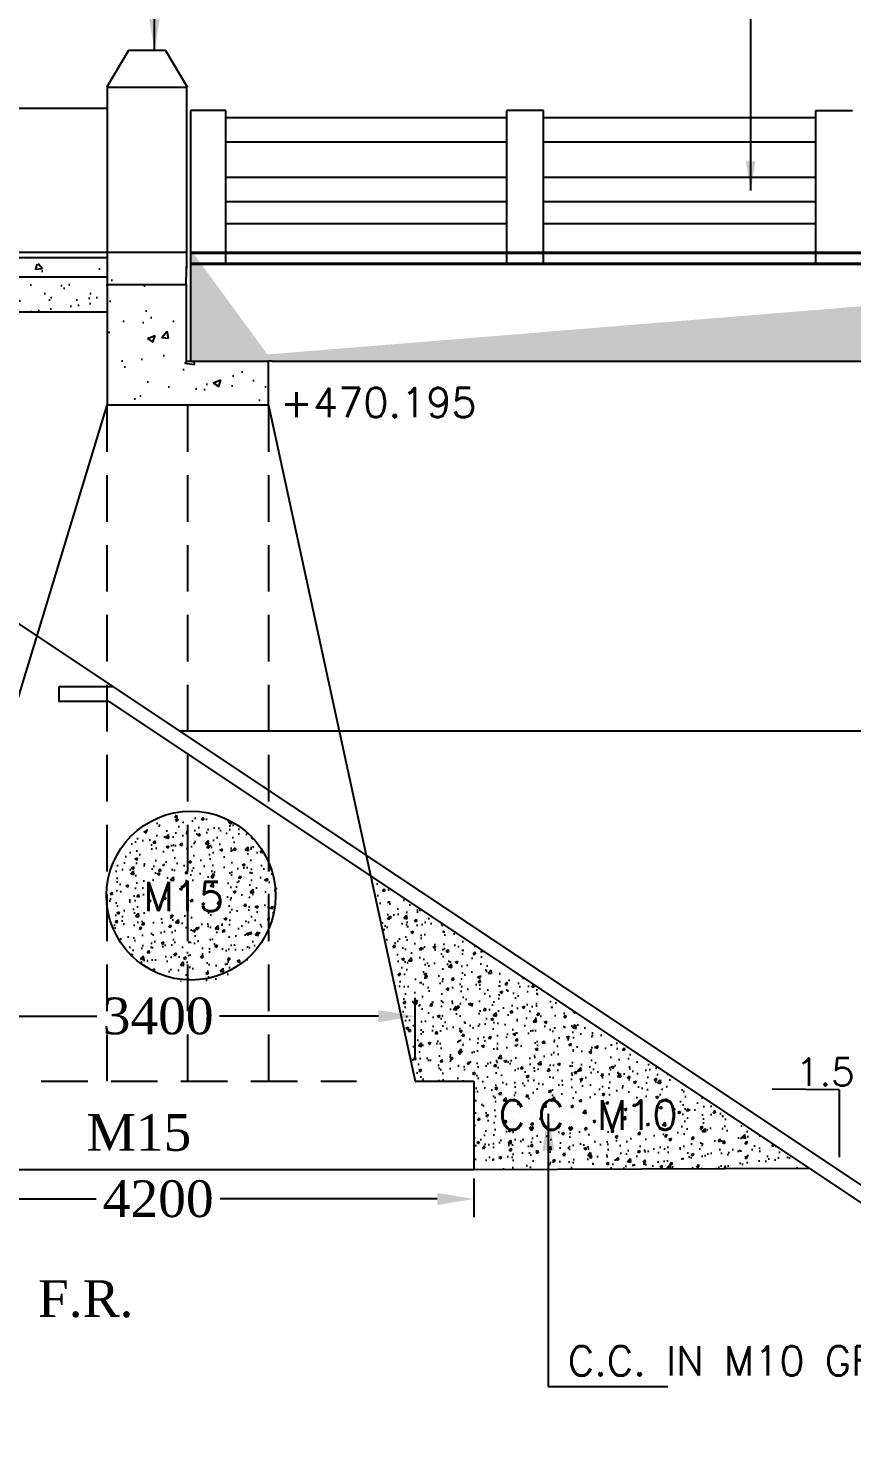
# Model space of a CAD drawing. Header units: millimetres. Extents: x 173 to 1182, y 876 to 1915.
# Drawn here: x 310.2 to 366.3, y 1288.9 to 1384.8 of the extents above; entities that cross this region are included whole.
import ezdxf

# ---------------------------------------------------------------- set-up
doc = ezdxf.new("R2010")
doc.units = ezdxf.units.MM
doc.linetypes.add('HIDDEN', pattern=[9.525, 6.35, -3.175])
doc.styles.add('ROMANS', font='romans')
doc.styles.get("Standard").update_dxf_attribs({"font": 'times.ttf'})
doc.styles.add('TIMES NEW ROMAN', font='times.ttf')
doc.dimstyles.new('ISO-25', dxfattribs={"dimtxt": 2.5, "dimasz": 2.5, "dimexe": 1.25, "dimexo": 0.625, "dimtad": 0, "dimtih": 1, "dimtoh": 1, "dimlfac": 100, "dimtxsty": 'TIMES NEW ROMAN', "dimcen": 2.5, "dimadec": 0, "dimazin": 0, "dimtfac": 1, "dimtmove": 0, "dimatfit": 3, "dimfxl": 1, "dimarcsym": 0})
doc.dimstyles.get("Standard").update_dxf_attribs({"dimtxt": 2, "dimasz": 2.5, "dimexe": 0.18, "dimexo": 0.18, "dimgap": 1.5, "dimtad": 0, "dimtih": 1, "dimtoh": 1, "dimdec": 0, "dimlfac": 100, "dimzin": 0, "dimdsep": 46, "dimtxsty": 'ROMANS', "dimcen": 0.09, "dimadec": 0, "dimazin": 0, "dimtfac": 1, "dimtdec": 0, "dimtofl": 0, "dimtmove": 1, "dimatfit": 1, "dimfxl": 1, "dimtolj": 1, "dimtzin": 0, "dimarcsym": 0})
pattern_1 = [(50, (141.2165, 607.797), (5.379451, -0.47064), [0.5625, -6.1875]), (355, (141.2165, 607.797), (-1.040635, 5.64144), [0.45, -4.95]), (100.4514, (141.665, 607.758), (4.33882, 5.170797), [0.47805, -5.258566]), (46.1842, (141.2165, 609.297), (8.00431, -1.241393), [0.84375, -9.28125]), (96.6356, (141.8835, 609.194), (7.00997, 7.305884), [0.71708, -7.88785]), (351.1842, (141.2165, 609.297), (7.009965, 7.30589), [0.675, -7.425]), (21, (141.9665, 608.922), (4.476803, -3.019642), [0.5625, -6.1875]), (326, (141.9665, 608.922), (1.824865, 5.438625), [0.45, -4.95]), (71.4514, (142.3396, 608.6705), (6.30167, 2.41898), [0.47805, -5.258566]), (37.5, (141.2165, 607.797), (0.091199, 2.496704), [0, -4.89, 0, -5.025, 0, -4.96875]), (7.5, (141.2165, 607.797), (1.9730215, 2.958088), [0, -2.865, 0, -4.7775, 0, -1.89375]), (327.5, (139.544, 607.797), (4.0036683, -0.1691615), [0, -1.875, 0, -5.85, 0, -7.7625]), (317.5, (138.794, 607.797), (4.373896, 0.750787), [0, -2.4375, 0, -3.885, 0, -5.5125])]

# ---------------------------------------------------------------- blocks, each defined once
blk = doc.blocks.new('*D82')
at = {"color": 0, "lineweight": -2, "transparency": 16777216}
for p, q in [((301.584, 1314.113), (301.584, 1318.755)), ((336.584, 1314.555), (336.584, 1318.755)), ((304.084, 1317.505), (314.908, 1317.505)), ((334.084, 1317.505), (323.26, 1317.505))]:
    blk.add_line(p, q, dxfattribs=at)
at = {"color": 0, "transparency": 16777216}
for points in [[(304.084, 1317.922), (304.084, 1317.089), (301.584, 1317.505)], [(334.084, 1317.922), (334.084, 1317.089), (336.584, 1317.505)]]:
    blk.add_solid(points, dxfattribs=at)
at = {"layer": 'Defpoints', "color": 0, "transparency": 16777216}
for p in [(336.584, 1317.505), (336.584, 1313.93), (301.584, 1313.488)]:
    blk.add_point(p, dxfattribs=at)
at = {"color": 0, "transparency": 16777216, "insert": (319.084, 1317.505), "char_height": 2.5, "attachment_point": 5, "style": 'TIMES NEW ROMAN'}
blk.add_mtext('3400', dxfattribs=at)
blk = doc.blocks.new('*D83')
at = {"color": 0, "lineweight": -2, "transparency": 16777216}
for p, q in [((297.584, 1306.445), (297.584, 1303.803)), ((340.584, 1306.445), (340.584, 1303.803)), ((300.084, 1305.053), (314.863, 1305.053)), ((338.084, 1305.053), (323.306, 1305.053))]:
    blk.add_line(p, q, dxfattribs=at)
at = {"color": 0, "transparency": 16777216}
for points in [[(300.084, 1305.469), (300.084, 1304.636), (297.584, 1305.053)], [(338.084, 1305.469), (338.084, 1304.636), (340.584, 1305.053)]]:
    blk.add_solid(points, dxfattribs=at)
at = {"layer": 'Defpoints', "color": 0, "transparency": 16777216}
for p in [(297.584, 1307.07), (340.584, 1307.07), (340.584, 1305.053)]:
    blk.add_point(p, dxfattribs=at)
at = {"color": 0, "transparency": 16777216, "insert": (319.084, 1305.053), "char_height": 2.5, "attachment_point": 5, "style": 'TIMES NEW ROMAN'}
blk.add_mtext('4200', dxfattribs=at)

msp = doc.modelspace()

# ---------------------------------------------------------------- hatches: boundary and pattern name
h = msp.add_hatch()
h.set_pattern_fill('AR-CONC', color=256, scale=0.75, style=0)
h.set_pattern_definition(pattern_1)
edge = h.paths.add_edge_path()
edge.add_line((457.42528, 1362.12811), (588.50094, 1362.12811))
edge.add_line((588.74319, 1362.12811), (594.04319, 1362.12811))
edge.add_line((594.04319, 1369.62896), (594.04319, 1362.12811))
edge.add_line((594.04319, 1369.46228), (503.08533, 1369.46228))
edge.add_line((503.08558, 1369.48913), (457.42528, 1369.48913))
edge.add_line((326.85071, 1362.12811), (457.50295, 1362.12811))
edge.add_line((457.50295, 1369.50169), (411.96687, 1369.50169))
edge.add_line((321.28433, 1369.50172), (411.81317, 1369.50172))
edge.add_line((320.99943, 1362.12811), (326.58433, 1362.12811))
edge.add_line((326.85071, 1362.12811), (326.58433, 1362.12811))
edge.add_line((321.28433, 1369.7347), (321.28433, 1362.12811))
h = msp.add_hatch()
h.set_pattern_fill('AR-CONC', color=256, scale=0.75, style=0)
h.set_pattern_definition([(130, (762.779, 947.223), (-5.37945, -0.47064), [0.5625, -6.1875]), (185, (762.779, 947.223), (1.040635, 5.64144), [0.45, -4.95]), (79.5486, (762.3307, 947.1837), (-4.33882, 5.170797), [0.47805, -5.258566]), (133.8158, (762.779, 948.723), (-8.00431, -1.24139), [0.84375, -9.28125]), (83.3644, (762.112, 948.6195), (-7.00997, 7.30588), [0.71708, -7.88785]), (188.8158, (762.779, 948.723), (-7.00996, 7.30589), [0.675, -7.425]), (159, (762.029, 948.348), (-4.476803, -3.019642), [0.5625, -6.1875]), (214, (762.029, 948.348), (-1.824865, 5.438625), [0.45, -4.95]), (108.5486, (761.656, 948.0963), (-6.30167, 2.41898), [0.47805, -5.258566]), (142.5, (762.779, 947.223), (-0.091199, 2.496704), [0, -4.89, 0, -5.025, 0, -4.96875]), (172.5, (762.779, 947.223), (-1.973022, 2.958088), [0, -2.865, 0, -4.7775, 0, -1.89375]), (212.5, (764.4515, 947.223), (-4.003668, -0.1691615), [0, -1.875, 0, -5.85, 0, -7.7625]), (222.5, (765.2015, 947.223), (-4.373896, 0.750787), [0, -2.4375, 0, -3.885, 0, -5.5125])])
h.paths.add_polyline_path([(304.58433, 1367.25172), (302.33433, 1368.75172), (316.58433, 1368.75172), (316.58433, 1367.25172)])
h.paths.add_polyline_path([(302.33433, 1368.75172), (304.58433, 1367.25172), (281.58433, 1367.25172), (281.58433, 1368.75172)])
h = msp.add_hatch()
h.set_pattern_fill('AR-SAND', color=256, style=0)
h.set_pattern_definition([(37.5, (-42.915, 604.3813), (-0.0629934, 1.9268238), [0, -1.52, 0, -1.7, 0, -1.625]), (7.5, (-42.915, 604.3813), (1.769777, 2.822146), [0, -0.82, 0, -1.37, 0, -0.525]), (327.5, (-44.145, 604.3813), (3.114142, 0.005659), [0, -0.5, 0, -1.8, 0, -2.35]), (317.5, (-44.145, 604.3813), (3.006127, 0.8776756), [0, -0.25, 0, -1.18, 0, -1.35])])
h.paths.add_polyline_path([(315.86265, 1365.45494), (315.87755, 1367.70494), (286.38832, 1367.70494), (286.38832, 1366.87225), (286.38832, 1365.45494)])
h = msp.add_hatch()
h.set_pattern_fill('AR-CONC', color=256, scale=0.75, style=0)
h.set_pattern_definition(pattern_1)
edge = h.paths.add_edge_path()
edge.add_line((326.58433, 1359.11954), (320.99943, 1359.11954))
edge.add_line((326.58433, 1359.11954), (326.58433, 1362.12811))
edge.add_line((320.99943, 1362.12811), (326.58433, 1362.12811))
edge.add_line((320.99943, 1359.11954), (315.62371, 1359.11954))
edge.add_line((315.62371, 1359.12651), (315.62371, 1367.3344))
edge.add_line((315.57987, 1367.3344), (320.99943, 1367.3344))
edge.add_line((320.99943, 1367.3344), (320.99943, 1362.12811))
h = msp.add_hatch()
h.set_pattern_fill('AR-CONC', color=256, scale=0.01, style=0)
h.set_pattern_definition([(50, (-394.8491, -583.8565), (1.8218467, -0.1593909), [0.1905, -2.0955]), (355, (-394.8491, -583.8565), (-0.3524283, 1.9105664), [0.1524, -1.6764]), (100.451, (-394.6973, -583.8698), (1.469425, 1.7511669), [0.1619, -1.7809]), (46.1842, (-394.8491, -583.3485), (2.7107904, -0.4204233), [0.28575, -3.14325]), (96.6356, (-394.6232, -583.3835), (2.3740423, 2.4742556), [0.24285, -2.67135]), (351.184, (-394.849, -583.3485), (2.374046, 2.474251), [0.2286, -2.5146]), (21, (-394.5951, -583.4755), (1.5161488, -1.0226552), [0.1905, -2.0955]), (326, (-394.5951, -583.4755), (0.6180203, 1.8418797), [0.1524, -1.6764]), (71.4514, (-394.4688, -583.5607), (2.1341649, 0.8192286), [0.1619, -1.7809]), (37.5, (-394.84914, -583.8565), (0.03088603, 0.84555039), [0, -1.65608, 0, -1.7018, 0, -1.68275]), (7.5, (-394.8491, -583.8565), (0.66819663, 1.00180575), [0, -0.97028, 0, -1.61798, 0, -0.64135]), (327.5, (-395.41556, -583.8565), (1.35590595, -0.05728744), [0, -0.635, 0, -1.9812, 0, -2.6289]), (317.5, (-395.6696, -583.8565), (1.4812918, 0.2542649), [0, -0.8255, 0, -1.31572, 0, -1.8669])])
h.paths.add_polyline_path([(327.21449, 1325.5763, 1), (315.71067, 1325.5763, 1)])
h.paths.add_polyline_path([(317.96576, 1324.15564), (324.39433, 1324.15564), (324.39433, 1327.15564), (317.96576, 1327.15564)], flags=24)
h = msp.add_hatch()
h.set_pattern_fill('AR-CONC', color=256, scale=0.01, style=0)
h.set_pattern_definition([(50, (-4e-14, 0), (1.8218467, -0.1593909), [0.1905, -2.0955]), (355, (-4e-14, 0), (-0.3524283, 1.9105664), [0.1524, -1.6764]), (100.451, (0.1518, -0.0133), (1.469425, 1.7511669), [0.1619, -1.7809]), (46.1842, (-4e-14, 0.508), (2.7107904, -0.4204233), [0.28575, -3.14325]), (96.6356, (0.226, 0.473), (2.3740423, 2.4742556), [0.24285, -2.67135]), (351.184, (-4e-14, 0.508), (2.374046, 2.474251), [0.2286, -2.5146]), (21, (0.254, 0.381), (1.5161488, -1.0226552), [0.1905, -2.0955]), (326, (0.254, 0.381), (0.6180203, 1.8418797), [0.1524, -1.6764]), (71.4514, (0.3803, 0.2958), (2.134165, 0.8192286), [0.1619, -1.7809]), (37.5, (-4e-14, 0), (0.03088603, 0.8455504), [0, -1.65608, 0, -1.7018, 0, -1.68275]), (7.5, (-4e-14, 0), (0.6681966, 1.00180575), [0, -0.97028, 0, -1.61798, 0, -0.64135]), (327.5, (-0.5664, 0), (1.35590595, -0.05728744), [0, -0.635, 0, -1.9812, 0, -2.6289]), (317.5, (-0.8204, 0), (1.4812918, 0.2542649), [0, -0.8255, 0, -1.31572, 0, -1.8669])])
h.paths.add_polyline_path([(333.54773, 1327.05307), (336.58433, 1313.06954), (340.58433, 1313.06954), (340.58433, 1307.06954), (363.39848, 1307.15257)])

# ---------------------------------------------------------------- linework, layer by layer
for p, q in [((317.06755, 1383.27927), (315.56755, 1380.75172)), ((319.58433, 1383.27927), (317.06755, 1383.27927)), ((319.58433, 1383.27927), (321.08433, 1380.75172)), ((321.08433, 1380.75172), (315.5783, 1380.75172)), ((315.60904, 1380.75172), (315.60904, 1367.3344)), ((321.00385, 1380.7366), (321.00385, 1368.45607)), ((235.50203, 1379.35848), (315.60904, 1379.35848)), ((323.68433, 1379.20172), (321.28433, 1379.20172)), ((321.28433, 1379.20172), (321.28433, 1370.10268)), ((323.68433, 1368.75172), (323.68433, 1379.20172)), ((345.31217, 1379.20172), (342.81217, 1379.20172)), ((342.81217, 1368.75172), (342.81217, 1379.20172)), ((345.31217, 1368.75172), (345.31217, 1379.20172)), ((363.8575, 1379.20172), (366.3575, 1379.20172)), ((363.8575, 1368.75172), (363.8575, 1379.20172)), ((342.81217, 1378.69092), (323.68433, 1378.69092)), ((363.8575, 1378.69092), (345.31217, 1378.69092)), ((342.81217, 1377.04092), (323.68433, 1377.04092)), ((363.8575, 1377.04092), (345.31217, 1377.04092)), ((342.81217, 1374.64092), (323.68433, 1374.64092)), ((363.8575, 1374.64092), (345.31217, 1374.64092)), ((323.68433, 1372.99092), (342.81217, 1372.99092)), ((345.31217, 1372.99092), (363.8575, 1372.99092)), ((323.68433, 1371.49092), (342.81217, 1371.49092)), ((345.31217, 1371.49092), (363.8575, 1371.49092)), ((185.86016, 1369.54884), (321.00385, 1369.54884)), ((321.28433, 1370.10268), (321.28433, 1369.7347)), ((321.28433, 1369.7347), (321.28433, 1362.12811)), ((286.08433, 1369.17437), (315.60904, 1369.17437)), ((320.99943, 1368.56173), (320.99943, 1367.83134)), ((286.08433, 1367.8582), (315.60904, 1367.8582)), ((315.57987, 1367.3344), (320.99943, 1367.3344)), ((315.62371, 1359.12651), (315.62371, 1367.3344)), ((320.99943, 1367.3344), (320.99943, 1367.83134)), ((320.99943, 1367.3344), (320.99943, 1362.12811)), ((280.11729, 1365.49081), (315.6759, 1365.49081)), ((320.99943, 1362.12811), (326.58433, 1362.12811)), ((326.85071, 1362.12811), (326.58433, 1362.12811)), ((326.58433, 1359.11954), (326.58433, 1362.12811)), ((326.85071, 1362.12811), (457.50295, 1362.12811)), ((315.58433, 1359.11954), (301.58433, 1313.06954)), ((320.99943, 1359.11954), (315.62371, 1359.11954)), ((326.58433, 1359.11954), (320.99943, 1359.11954)), ((326.58433, 1359.11954), (336.58433, 1313.06954)), ((326.89929, 1357.56992), (326.89929, 1357.56992)), ((307.05295, 1345.91811), (391.05295, 1289.91811)), ((312.31321, 1339.94043), (312.31321, 1338.94043)), ((315.71669, 1338.94043), (390.75017, 1288.91811)), ((594.45295, 1336.91811), (320.55295, 1336.91811)), ((336.58433, 1313.06954), (340.58433, 1313.06954)), ((340.58433, 1313.06954), (340.58433, 1307.06954)), ((365.45511, 1312.49454), (360.87642, 1312.5302)), ((365.45511, 1312.49454), (365.45511, 1307.89568)), ((297.58433, 1307.06954), (340.58433, 1307.06954)), ((340.58433, 1307.06954), (363.39848, 1307.15257))]:
    msp.add_line(p, q)
at = {"linetype": 'HIDDEN', "ltscale": 0.5}
for p, q in [((315.58433, 1359.11954), (315.58433, 1313.06954)), ((321.08433, 1359.11954), (321.08433, 1313.06954)), ((326.58433, 1359.11954), (326.58433, 1313.06954)), ((301.58433, 1313.06954), (332.58433, 1313.06954))]:
    msp.add_line(p, q, dxfattribs=at)
at = {"linetype": 'HIDDEN'}
for p, q in [((316.01946, 1339.94043), (312.31321, 1339.94043)), ((315.71669, 1338.94043), (312.31321, 1338.94043))]:
    msp.add_line(p, q, dxfattribs=at)
at = {"flags": 128}
msp.add_lwpolyline([(321.28433, 1369.50172, 0.2, 0.2, 0), (411.81317, 1369.50172, 0.2, 0.2, 0)], format="xyseb", dxfattribs=at)
at = {"const_width": 0.2, "flags": 128}
msp.add_lwpolyline([(321.28433, 1368.75172), (411.81317, 1368.75172)], dxfattribs=at)
msp.add_circle((321.31792, 1325.71426), 5.75191)

# ---------------------------------------------------------------- texts
at = {"style": 'ROMANS'}
for s, height, p in [('+470.195', 2, (327.39104, 1358.29983)), ('M15 ', 2, (318.08481, 1324.65564)), ('1.5', 1.875, (362.48933, 1312.76429)), ('C.C. M10 ', 2, (342.27814, 1309.77162)), ('C.C. IN M10 GRADE', 2, (346.97498, 1293.02225))]:
    msp.add_text(s, height=height, dxfattribs=at).set_placement(p)
msp.add_text('F.R. ', height=2.5).set_placement((310.8951, 1297.01882))
at = {"insert": (313.26176, 1310.83447), "char_height": 2.5, "width": 200, "attachment_point": 1}
msp.add_mtext(' M15', dxfattribs=at)

# ---------------------------------------------------------------- dimensions: what is measured, and where the dimension line sits
for base, p1, p2, text, picture, middle in [((336.58433, 1317.50539), (301.58433, 1313.48782), (336.58433, 1313.93046), '3400', '*D82', (319.08433, 1317.50539)), ((340.58433, 1305.05267), (297.58433, 1307.06954), (340.58433, 1307.06954), '4200', '*D83', (319.08433, 1305.05267))]:
    dim = msp.add_linear_dim(base=base, p1=p1, p2=p2, text=text, dimstyle='ISO-25')
    dim.commit()
    dim.dimension.update_dxf_attribs({"geometry": picture, "text_midpoint": middle})

# ---------------------------------------------------------------- leaders
for points, dimstyle, override in [([(318.83433, 1383.27927), (318.83433, 1392.81539), (313.77329, 1392.717)], 'Standard', {"dimgap": 1.5, "dimtad": 0}), ([(359.42653, 1373.7414), (359.42653, 1391.73176), (351.32455, 1391.73176)], 'Standard', {"dimasz": 2}), ([(345.64625, 1310.84887), (345.64625, 1292.26972), (353.7802, 1292.26972)], 'ISO-25', {"dimgap": 0.625, "dimtad": 0})]:
    msp.add_leader(points, dimstyle=dimstyle, override=override)

doc.saveas('drawing.dxf')
